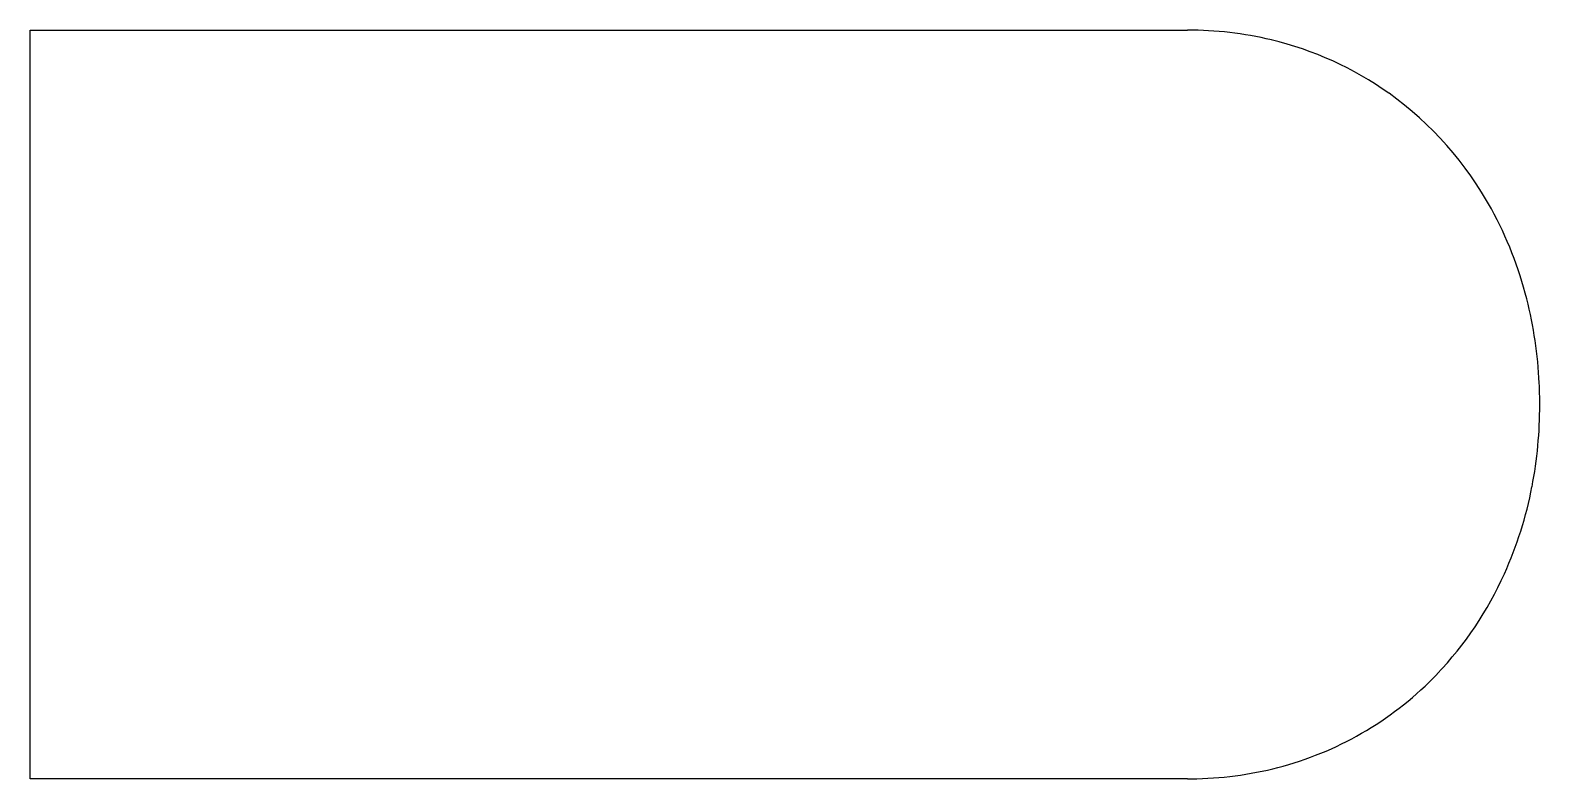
# Model space of a CAD drawing. Extents: x 0.5 to 16.5, y -4.5 to 3.4.
import ezdxf

# ---------------------------------------------------------------- set-up
doc = ezdxf.new("R2010")
doc.units = 0
doc.layers.add('DEFAULT_255_2_778', color=255, linetype='CONTINUOUS')

msp = doc.modelspace()

# ---------------------------------------------------------------- linework, layer by layer
at = {"layer": 'DEFAULT_255_2_778'}
for p, q in [((0.463, 3.44), (12.735, 3.44)), ((0.463, -4.498), (0.463, 3.44)), ((12.735, -4.498), (0.463, -4.498))]:
    msp.add_line(p, q, dxfattribs=at)
for centre, radius, start, end in [((12.742, -0.378), 3.818, 76.6486, 90.1086), ((12.798, -0.139), 3.572, 54.5317, 76.6382), ((12.724, -0.224), 3.685, 28.6692, 54.3449), ((12.404, -0.407), 4.053, 14.2331, 28.7731), ((12.014, -0.507), 4.455, 2.6476, 14.254), ((11.717, -0.529), 4.753, 359.9937, 2.7382), ((11.894, -0.537), 4.576, 349.1229, 0.0929), ((12.304, -0.617), 4.158, 335.7578, 349.1389), ((12.635, -0.769), 3.794, 316.3784, 335.8092), ((12.801, -0.923), 3.568, 285.4285, 316.3249), ((12.748, -0.722), 3.776, 271.317, 285.3928), ((12.735, -0.507), 3.991, 269.9984, 271.4248)]:
    msp.add_arc(centre, radius, start, end, dxfattribs=at)

doc.saveas('drawing.dxf')
